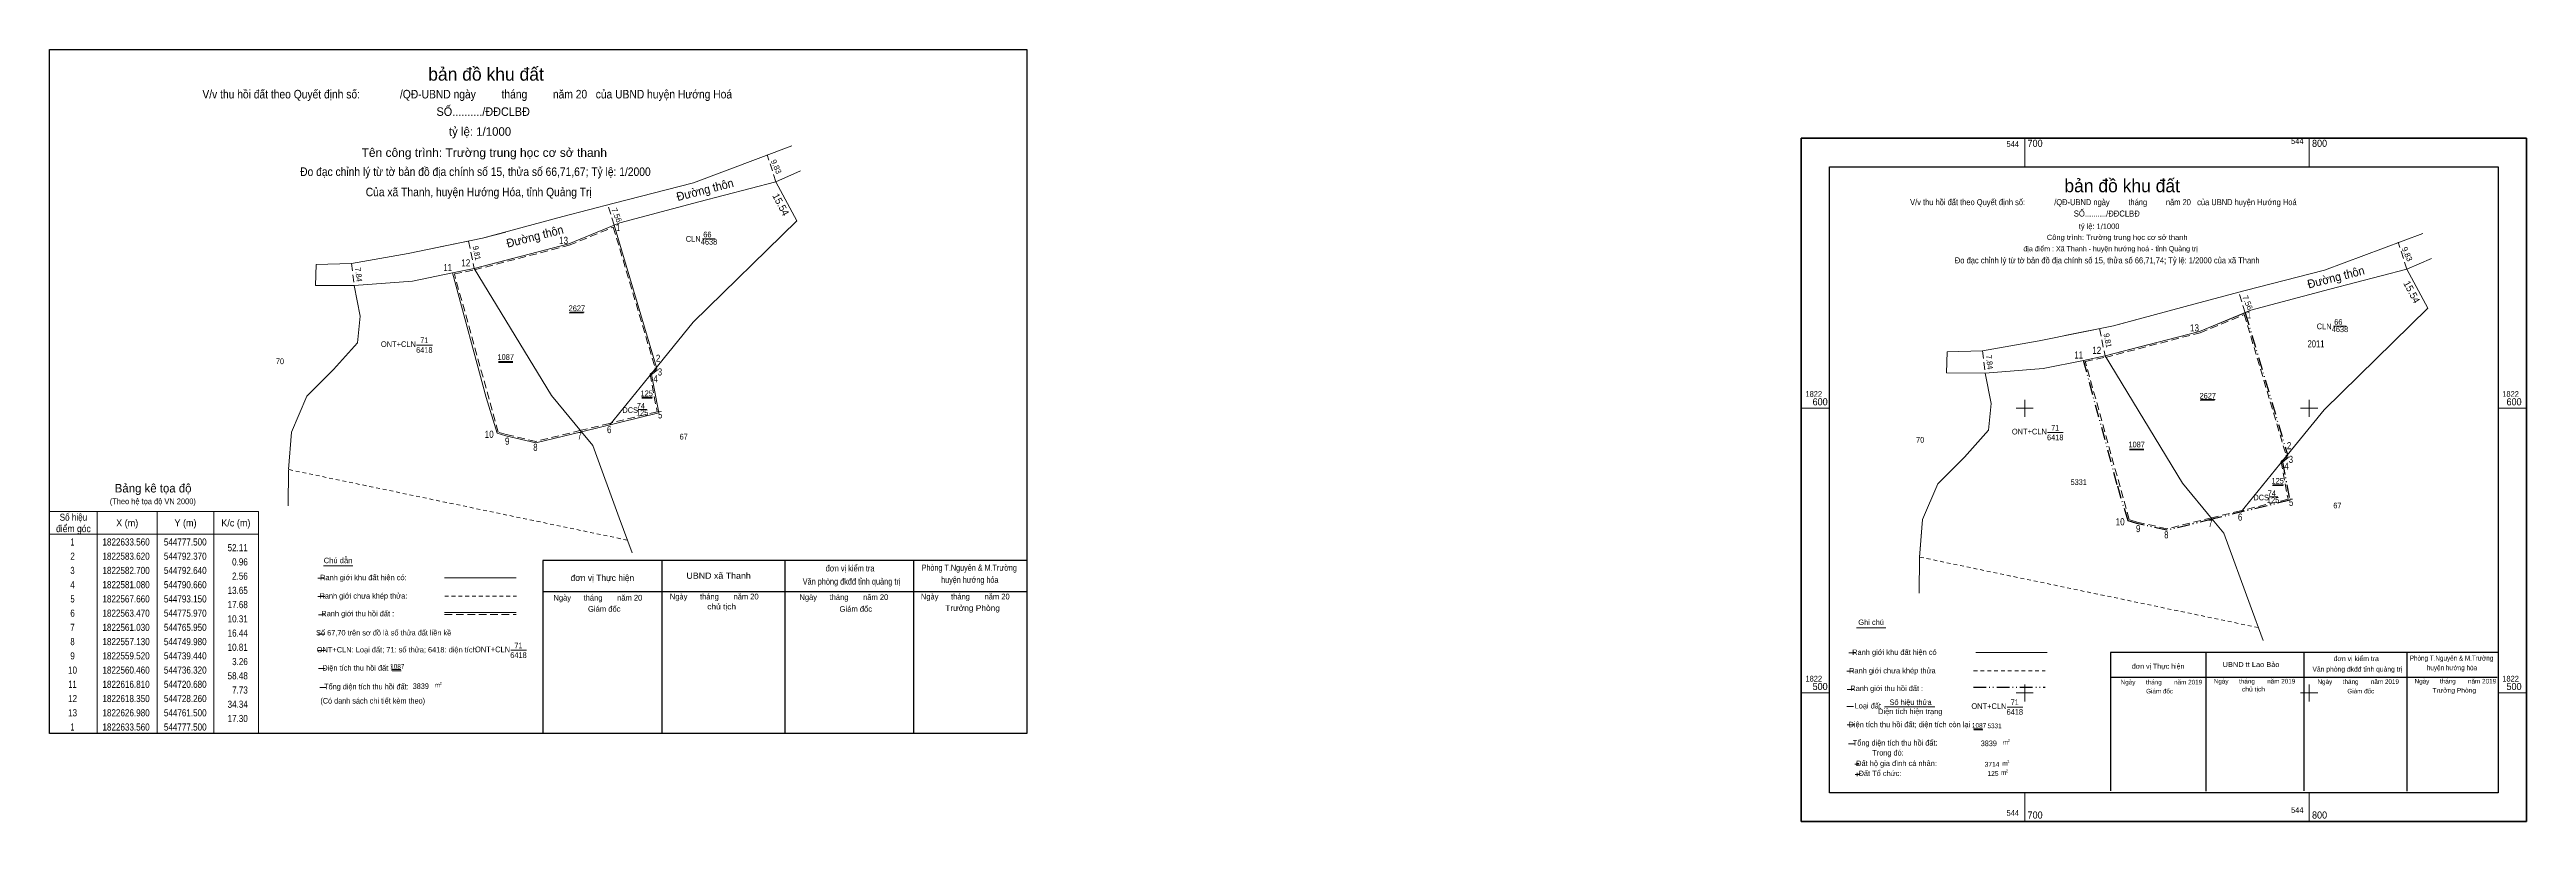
# Model space of a CAD drawing. Header units: metres. Extents: x 544006 to 544876, y 1822455 to 1822726.
import ezdxf
from ezdxf.enums import TextEntityAlignment as Align

# ---------------------------------------------------------------- set-up
doc = ezdxf.new("R2010")
doc.units = ezdxf.units.M
doc.header["$LTSCALE"] = 0.89
for name, pattern in [('DASH_DOUBLE_DOT', [9.2, 5, -1.2, 0.3, -1.2, 0.3, -1.2]), ('MEDIUM_DASHED', [4.5, 3, -1.5]), ('SHORT_DASHED', [2.7, 1.5, -1.2])]:
    doc.linetypes.add(name, pattern=pattern)
for name, color, linetype, lineweight in [('1', 7, 'MEDIUM_DASHED', 13), ('10', 7, 'Continuous', 13), ('13', 7, 'Continuous', 13), ('2', 7, 'Continuous', 13), ('22', 7, 'Continuous', 13), ('28', 7, 'SHORT_DASHED', 13), ('37', 7, 'Continuous', 13), ('63', 7, 'Continuous', 13)]:
    doc.layers.add(name, color=color, linetype=linetype, lineweight=lineweight)

msp = doc.modelspace()

# ---------------------------------------------------------------- linework, layer by layer
at = {"layer": '1'}
for points in [[(544203.87, 1822663.61), (544218.58, 1822614.2), (544218.76, 1822613.6), (544216.8, 1822612), (544219.26, 1822598.75), (544202.54, 1822594.68), (544192.52, 1822592.24), (544176.67, 1822588.36), (544166.26, 1822590.72), (544163.42, 1822591.58), (544148, 1822647.15), (544155.06, 1822648.58), (544188.35, 1822657.22)], [(544777.18, 1822632.89), (544791.89, 1822583.48), (544792.07, 1822582.88), (544790.11, 1822581.28), (544792.57, 1822568.03), (544775.85, 1822563.96), (544765.83, 1822561.52), (544749.98, 1822557.64), (544739.57, 1822560), (544736.73, 1822560.86), (544721.31, 1822616.43), (544728.37, 1822617.86), (544761.66, 1822626.5)]]:
    msp.add_lwpolyline(points, close=True, dxfattribs=at)
at = {"layer": '10'}
for p, q in [((544217.92, 1822612.94), (544202.66, 1822594.19)), ((544213.85, 1822603.54), (544217.58, 1822603.54)), ((544213.91, 1822603.85), (544217.64, 1822603.85)), ((544192.64, 1822591.75), (544196.69, 1822586.85)), ((544205.93, 1822561.55), (544196.69, 1822586.85)), ((544791.23, 1822582.22), (544775.97, 1822563.47)), ((544089.71, 1822578.25), (544089.62, 1822565.7)), ((544787.16, 1822572.82), (544790.89, 1822572.82)), ((544787.22, 1822573.13), (544790.95, 1822573.13)), ((544210.46, 1822549.17), (544205.93, 1822561.55)), ((544765.95, 1822561.03), (544770, 1822556.13)), ((544779.24, 1822530.83), (544770, 1822556.13)), ((544783.77, 1822518.45), (544779.24, 1822530.83)), ((544125.98, 1822508.18), (544129.19, 1822508.18)), ((544126.09, 1822507.73), (544129.3, 1822507.73)), ((544682, 1822487.43), (544685.21, 1822487.43)), ((544682.11, 1822486.98), (544685.32, 1822486.98))]:
    msp.add_line(p, q, dxfattribs=at)
for points in [[(544261.03, 1822679.53), (544268.37, 1822665.83), (544231.95, 1822630.2), (544217.92, 1822612.94)], [(544112.78, 1822643.08), (544114.87, 1822632.34), (544113.94, 1822622.95), (544105.56, 1822613.57), (544096.18, 1822604.2), (544090.73, 1822591.64), (544089.73, 1822578.45)], [(544112.78, 1822643.08), (544114.87, 1822632.34), (544113.94, 1822622.95), (544105.56, 1822613.57), (544096.18, 1822604.2), (544090.73, 1822591.64)], [(544154.95, 1822649.07), (544182.15, 1822604.45), (544192.64, 1822591.75), (544196.69, 1822586.85)], [(544834.34, 1822648.81), (544841.68, 1822635.11), (544805.26, 1822599.48), (544791.23, 1822582.22)], [(544728.26, 1822618.35), (544755.46, 1822573.73), (544765.95, 1822561.03), (544770, 1822556.13)], [(544686.09, 1822612.36), (544688.18, 1822601.62), (544687.25, 1822592.23), (544678.87, 1822582.85), (544669.49, 1822573.48), (544664.04, 1822560.92), (544663.02, 1822547.53), (544662.93, 1822534.98)], [(544686.09, 1822612.36), (544688.18, 1822601.62), (544687.25, 1822592.23), (544678.87, 1822582.85), (544669.49, 1822573.48), (544664.04, 1822560.92), (544663.04, 1822547.73)]]:
    msp.add_lwpolyline(points, dxfattribs=at)
at = {"layer": '13'}
for p, q in [((544212.66, 1822599.6), (544215.69, 1822599.6)), ((544785.97, 1822568.88), (544789, 1822568.88))]:
    msp.add_line(p, q, dxfattribs=at)
at = {"layer": '2', "linetype": 'MEDIUM_DASHED'}
for p, q in [((544261.03, 1822679.53), (544257.97, 1822689.04)), ((544204.19, 1822664.28), (544201.98, 1822671.46)), ((544111.85, 1822650.86), (544112.78, 1822643.08)), ((544153, 1822658.68), (544154.95, 1822649.07)), ((544834.34, 1822648.81), (544831.28, 1822658.32)), ((544777.5, 1822633.56), (544775.29, 1822640.74)), ((544726.31, 1822627.96), (544728.26, 1822618.35)), ((544685.16, 1822620.14), (544686.09, 1822612.36))]:
    msp.add_line(p, q, dxfattribs=at)
at = {"layer": '2'}
for p, q in [((544204.19, 1822664.28), (544219.06, 1822614.34)), ((544235.19, 1822659.54), (544239.67, 1822659.54)), ((544147.37, 1822647.53), (544154.95, 1822649.07)), ((544188.4, 1822633.51), (544193.42, 1822633.51)), ((544188.59, 1822633.73), (544193.61, 1822633.73)), ((544808.5, 1822628.82), (544812.98, 1822628.82)), ((544134.72, 1822622.16), (544140.26, 1822622.16)), ((544163.55, 1822616.39), (544168.6, 1822616.39)), ((544163.55, 1822616.05), (544168.6, 1822616.05)), ((544720.68, 1822616.81), (544728.26, 1822618.35)), ((544219.06, 1822614.34), (544219.33, 1822613.42)), ((544219.84, 1822598.38), (544192.64, 1822591.75)), ((544761.71, 1822602.79), (544766.73, 1822602.79)), ((544761.9, 1822603.01), (544766.92, 1822603.01)), ((544708.03, 1822591.44), (544713.57, 1822591.44)), ((544736.86, 1822585.67), (544741.91, 1822585.67)), ((544736.86, 1822585.33), (544741.91, 1822585.33)), ((544144.52, 1822528.28), (544169.7, 1822528.28)), ((544167.84, 1822514.98), (544173.38, 1822514.98)), ((544693.81, 1822495.01), (544699.35, 1822495.01))]:
    msp.add_line(p, q, dxfattribs=at)
at = {"layer": '2', "linetype": 'DASH_DOUBLE_DOT', "lineweight": 25}
for p, q in [((544777.5, 1822633.56), (544792.37, 1822583.62)), ((544793.15, 1822567.66), (544765.95, 1822561.03)), ((544681.97, 1822502.01), (544707.15, 1822502.01))]:
    msp.add_line(p, q, dxfattribs=at)
at = {"layer": '2', "linetype": 'DASH_DOUBLE_DOT'}
for p, q in [((544166.13, 1822590.24), (544163.01, 1822591.18)), ((544792.37, 1822583.62), (544792.64, 1822582.7))]:
    msp.add_line(p, q, dxfattribs=at)
at = {"layer": '2', "linetype": 'SHORT_DASHED'}
for p, q in [((544144.61, 1822534.01), (544169.79, 1822534.01)), ((544682.06, 1822507.74), (544707.24, 1822507.74))]:
    msp.add_line(p, q, dxfattribs=at)
at = {"layer": '2'}
for points in [[(544163.01, 1822591.18), (544159.21, 1822603.82), (544147.37, 1822647.53)], [(544219.33, 1822613.42), (544217.35, 1822611.8), (544219.84, 1822598.38)], [(544192.64, 1822591.75), (544176.67, 1822587.85), (544166.13, 1822590.24)]]:
    msp.add_lwpolyline(points, dxfattribs=at)
at = {"layer": '2', "linetype": 'DASH_DOUBLE_DOT', "lineweight": 25}
for points in [[(544765.95, 1822561.03), (544749.98, 1822557.13), (544739.44, 1822559.52), (544736.32, 1822560.46), (544732.52, 1822573.1), (544720.68, 1822616.81)], [(544792.64, 1822582.7), (544790.66, 1822581.08), (544793.15, 1822567.66)]]:
    msp.add_lwpolyline(points, dxfattribs=at)
at = {"layer": '22'}
for p, q in [((544261.03, 1822679.53), (544269.64, 1822683.34)), ((544261.03, 1822679.53), (544269.64, 1822683.34)), ((544157.92, 1822659.67), (544140.83, 1822656.22)), ((544186.13, 1822667.29), (544157.92, 1822659.67)), ((544186.13, 1822667.29), (544157.92, 1822659.67)), ((544166.07, 1822661.87), (544157.92, 1822659.67)), ((544099.39, 1822650.52), (544099.19, 1822643.15)), ((544154.95, 1822649.07), (544188.19, 1822657.7)), ((544154.95, 1822649.07), (544170.27, 1822653.05)), ((544834.34, 1822648.81), (544842.95, 1822652.62)), ((544834.34, 1822648.81), (544842.95, 1822652.62)), ((544099.19, 1822643.15), (544112.78, 1822643.08)), ((544099.19, 1822643.15), (544112.78, 1822643.08)), ((544759.44, 1822636.57), (544731.23, 1822628.95)), ((544759.44, 1822636.57), (544731.23, 1822628.95)), ((544731.23, 1822628.95), (544714.14, 1822625.5)), ((544728.26, 1822618.35), (544761.5, 1822626.98)), ((544739.38, 1822631.15), (544731.23, 1822628.95)), ((544672.7, 1822619.8), (544672.5, 1822612.43)), ((544728.26, 1822618.35), (544743.58, 1822622.33)), ((544672.5, 1822612.43), (544686.09, 1822612.36)), ((544672.5, 1822612.43), (544686.09, 1822612.36))]:
    msp.add_line(p, q, dxfattribs=at)
for points in [[(544266.65, 1822692.11), (544232.09, 1822679.2), (544204.16, 1822672.02), (544186.13, 1822667.29)], [(544266.65, 1822692.11), (544232.09, 1822679.2), (544204.16, 1822672.02), (544186.13, 1822667.29)], [(544154.95, 1822649.07), (544188.19, 1822657.7), (544206.2, 1822665.11), (544233.94, 1822672.52), (544261.03, 1822679.53)], [(544206.2, 1822665.11), (544233.94, 1822672.52), (544261.03, 1822679.53)], [(544157.92, 1822659.67), (544131.78, 1822654.39), (544111.85, 1822650.86), (544099.39, 1822650.52)], [(544157.92, 1822659.67), (544131.78, 1822654.39), (544111.85, 1822650.86), (544099.39, 1822650.52)], [(544188.19, 1822657.7), (544204.19, 1822664.28), (544206.2, 1822665.11)], [(544839.96, 1822661.39), (544805.4, 1822648.48), (544777.47, 1822641.3), (544759.44, 1822636.57)], [(544839.96, 1822661.39), (544805.4, 1822648.48), (544777.47, 1822641.3), (544759.44, 1822636.57)], [(544112.78, 1822643.08), (544133.24, 1822644.67), (544147.37, 1822647.53)], [(544728.26, 1822618.35), (544761.5, 1822626.98), (544779.51, 1822634.39), (544807.25, 1822641.8), (544834.34, 1822648.81)], [(544779.51, 1822634.39), (544807.25, 1822641.8), (544834.34, 1822648.81)], [(544761.5, 1822626.98), (544777.5, 1822633.56), (544779.51, 1822634.39)], [(544731.23, 1822628.95), (544705.09, 1822623.67), (544685.16, 1822620.14), (544672.7, 1822619.8)], [(544731.23, 1822628.95), (544705.09, 1822623.67), (544685.16, 1822620.14), (544672.7, 1822619.8)], [(544686.09, 1822612.36), (544706.55, 1822613.95), (544720.68, 1822616.81)]]:
    msp.add_lwpolyline(points, dxfattribs=at)
at = {"layer": '28'}
for p, q in [((544208.81, 1822553.67), (544089.73, 1822578.45)), ((544782.12, 1822522.95), (544663.04, 1822547.73))]:
    msp.add_line(p, q, dxfattribs=at)
at = {"layer": '37', "lineweight": 25}
for p, q in [((544349.2, 1822546.52), (544179.11, 1822546.52)), ((544179.11, 1822546.52), (544179.11, 1822485.73)), ((544220.97, 1822546.73), (544220.97, 1822485.73)), ((544264.14, 1822546.74), (544264.14, 1822485.74)), ((544309.35, 1822546.52), (544309.35, 1822485.73)), ((544349.11, 1822535.51), (544179.11, 1822535.51)), ((544866.21, 1822514.25), (544730.14, 1822514.25)), ((544730.14, 1822514.25), (544730.14, 1822465.62)), ((544763.63, 1822514.42), (544763.63, 1822465.45)), ((544798.16, 1822514.43), (544798.16, 1822465.63)), ((544834.33, 1822514.25), (544834.33, 1822465.45)), ((544866.14, 1822505.44), (544730.14, 1822505.44))]:
    msp.add_line(p, q, dxfattribs=at)
at = {"layer": '37'}
for p, q in [((544102.38, 1822540.32), (544100.02, 1822540.32)), ((544101.96, 1822544.6), (544112.27, 1822544.6)), ((544144.58, 1822540.47), (544169.76, 1822540.47)), ((544102.41, 1822533.86), (544100.05, 1822533.86)), ((544102.43, 1822520.69), (544100.06, 1822520.69)), ((544102.56, 1822527.45), (544100.19, 1822527.45)), ((544640.86, 1822522.89), (544651.17, 1822522.89)), ((544102.46, 1822514.95), (544100.09, 1822514.95)), ((544640.57, 1822514.06), (544638.21, 1822514.06)), ((544682.77, 1822514.21), (544707.95, 1822514.21)), ((544102.58, 1822508.54), (544100.22, 1822508.54)), ((544639.86, 1822507.59), (544637.5, 1822507.59)), ((544103.01, 1822501.86), (544100.66, 1822501.86)), ((544639.85, 1822495.18), (544637.48, 1822495.18)), ((544640.01, 1822501.18), (544637.64, 1822501.18)), ((544650.71, 1822495.07), (544668.43, 1822495.07)), ((544639.97, 1822488.77), (544637.61, 1822488.77)), ((544640.4, 1822482.09), (544638.05, 1822482.09)), ((544640.25, 1822475), (544641.86, 1822475)), ((544640.39, 1822471.37), (544641.99, 1822471.37)), ((544640.99, 1822475.58), (544640.99, 1822474.41)), ((544641.11, 1822471.95), (544641.11, 1822470.77))]:
    msp.add_line(p, q, dxfattribs=at)
at = {"layer": '37', "linetype": 'MEDIUM_DASHED'}
msp.add_line((544144.58, 1822527.56), (544169.76, 1822527.56), dxfattribs=at)
at = {"layer": '37'}
msp.add_lwpolyline([(544866.38, 1822464.86), (544631.44, 1822464.86), (544631.44, 1822684.8), (544866.38, 1822684.8)], close=True, dxfattribs=at)
at = {"layer": '37', "lineweight": 25}
msp.add_lwpolyline([(544349.2, 1822546.52), (544349.2, 1822485.73), (544179.11, 1822485.73)], dxfattribs=at)
at = {"layer": '63'}
for p, q in [((544700, 1822684.8), (544700, 1822694.8)), ((544800, 1822684.8), (544800, 1822694.8)), ((544621.44, 1822600), (544631.44, 1822600)), ((544697, 1822600), (544703, 1822600)), ((544700, 1822597), (544700, 1822603)), ((544797, 1822600), (544803, 1822600)), ((544800, 1822597), (544800, 1822603)), ((544866.38, 1822600), (544876.38, 1822600)), ((544022.49, 1822563.73), (544022.49, 1822485.73)), ((544043.49, 1822563.73), (544043.49, 1822485.73)), ((544063.49, 1822563.73), (544063.49, 1822485.73)), ((544005.69, 1822555.73), (544079.09, 1822555.73)), ((544700, 1822497), (544700, 1822503)), ((544800, 1822497), (544800, 1822503)), ((544621.44, 1822500), (544631.44, 1822500)), ((544697, 1822500), (544703, 1822500)), ((544797, 1822500), (544803, 1822500)), ((544866.38, 1822500), (544876.38, 1822500)), ((544700, 1822454.86), (544700, 1822464.86)), ((544800, 1822454.86), (544800, 1822464.86))]:
    msp.add_line(p, q, dxfattribs=at)
at = {"layer": '63', "lineweight": 25}
for points in [[(544005.69, 1822725.97), (544349.2, 1822725.97), (544349.2, 1822485.73), (544005.69, 1822485.73)], [(544631.44, 1822464.86), (544631.44, 1822684.8), (544866.38, 1822684.8), (544866.38, 1822464.86)]]:
    msp.add_lwpolyline(points, close=True, dxfattribs=at)
at = {"layer": '63', "lineweight": 40}
msp.add_lwpolyline([(544621.44, 1822454.86), (544621.44, 1822694.8), (544876.38, 1822694.8), (544876.38, 1822454.86)], close=True, dxfattribs=at)
at = {"layer": '63'}
msp.add_lwpolyline([(544005.69, 1822563.73), (544079.09, 1822563.73), (544079.09, 1822485.73), (544005.69, 1822485.73)], close=True, dxfattribs=at)

# ---------------------------------------------------------------- texts
at = {"layer": '1'}
for s, height, width, p in [('70', 2, 0.85, (544086.69, 1822615.48)), ('2011', 2.5, 0.8, (544802.405, 1822621.35)), ('DCS', 2, 0.85, (544209.8, 1822598.35)), ('125', 2, 0.85, (544214.005, 1822597.44)), ('74', 2, 0.85, (544213.57, 1822599.84)), ('67', 2, 0.8, (544228.615, 1822589.01)), ('70', 2, 0.85, (544663.26, 1822587.9)), ('DCS', 2, 0.85, (544783.11, 1822567.63)), ('125', 2, 0.85, (544787.315, 1822566.72)), ('74', 2, 0.85, (544786.88, 1822569.12)), ('67', 2, 0.8, (544809.925, 1822564.82))]:
    msp.add_text(s, height=height, dxfattribs=dict(at, width=width)).set_placement(p, align=Align.CENTER)
at = {"layer": '10', "width": 0.95}
for p in [(544236.46, 1822675.284), (544176.68, 1822658.904), (544809.77, 1822644.564)]:
    msp.add_text('Đường thôn', height=3, rotation=14.289, dxfattribs=at).set_placement(p, align=Align.CENTER)
at = {"layer": '10'}
for p in [(544261.64, 1822670.97), (544834.953, 1822640.245)]:
    msp.add_text('15.54', height=2.5, rotation=298.181, dxfattribs=at).set_placement(p, align=Align.CENTER)
for s, width, p in [('1087', 0.9, (544127.935, 1822508.49)), ('1087', 0.9, (544683.965, 1822487.76)), ('5331', 0.85, (544689.41, 1822487.61))]:
    msp.add_text(s, height=1.64, dxfattribs=dict(at, width=width)).set_placement(p, align=Align.CENTER)
at = {"layer": '2'}
for s, rotation, p in [('9.83', 293.891, (544260.228, 1822684.45)), ('7.56', 292.416, (544204.124, 1822667.441)), ('9.83', 293.891, (544833.537, 1822653.73)), ('7.56', 292.416, (544777.434, 1822636.721))]:
    msp.add_text(s, height=2, rotation=rotation, dxfattribs=at).set_placement(p, align=Align.CENTER)
for s, width, p in [('CLN', 0.95, (544231.965, 1822658.47)), ('4638', 0.85, (544237.505, 1822657.45)), ('66', 0.85, (544236.945, 1822660.01)), ('2627', 0.9, (544191.055, 1822634.09)), ('71', 0.75, (544137.41, 1822622.86)), ('CLN', 0.95, (544805.275, 1822627.75)), ('4638', 0.85, (544810.815, 1822626.73)), ('66', 0.85, (544810.255, 1822629.29)), ('ONT+CLN', 0.95, (544128.33, 1822621.5)), ('6418', 0.85, (544137.435, 1822619.46)), ('1087', 0.9, (544166.045, 1822616.97)), ('125', 0.85, (544215.61, 1822604.22)), ('2627', 0.85, (544764.365, 1822603.37)), ('ONT+CLN', 0.95, (544701.64, 1822590.78)), ('6418', 0.85, (544710.745, 1822588.74)), ('71', 0.75, (544710.72, 1822592.14)), ('1087', 0.85, (544739.355, 1822586.25)), ('5331', 0.8, (544718.99, 1822573.04)), ('125', 0.85, (544788.925, 1822573.5)), ('ONT+CLN', 0.95, (544161.42, 1822514.29)), ('6418', 0.85, (544170.525, 1822512.25)), ('71', 0.75, (544170.5, 1822515.65)), ('ONT+CLN', 0.95, (544687.42, 1822494.35)), ('6418', 0.85, (544696.525, 1822492.31)), ('71', 0.75, (544696.5, 1822495.71))]:
    msp.add_text(s, height=2, dxfattribs=dict(at, width=width)).set_placement(p, align=Align.CENTER)
at = {"layer": '2', "width": 0.9}
for s, rotation, p in [('9.81', 281.47, (544154.896, 1822654.324)), ('7.84', 276.817, (544113.341, 1822646.799)), ('9.81', 281.47, (544728.206, 1822623.604)), ('7.84', 276.817, (544686.652, 1822616.074))]:
    msp.add_text(s, height=2, rotation=rotation, dxfattribs=at).set_placement(p, align=Align.CENTER)
at = {"layer": '37'}
for s, height, p in [('bản đồ khu đất', 4.593, (544159.125, 1822715.05)), ('tỷ lệ: 1/1000', 3, (544157.015, 1822695.69)), ('bản đồ khu đất', 4.593, (544734.265, 1822675.86)), ('tỷ lệ: 1/1000', 1.96, (544726.16, 1822662.91)), ('địa điểm : Xã Thanh - huyện hướng hoá - tỉnh Quảng trị', 1.8, (544730.2, 1822655.12)), ('Bảng kê tọa độ', 3, (544042.11, 1822570.41)), ('đơn vị Thực hiện', 2.214, (544200.03, 1822539.31)), ('Giám đốc', 1.996, (544200.685, 1822528.49)), ('Giám đốc', 1.996, (544289.115, 1822528.49)), ('Ghi chú', 1.897, (544646.015, 1822523.87)), ('đơn vị Thực hiện', 1.771, (544746.885, 1822508.48)), ('Giám đốc', 1.596, (544747.41, 1822499.83)), ('Giám đốc', 1.596, (544818.15, 1822499.83))]:
    msp.add_text(s, height=height, dxfattribs=at).set_placement(p, align=Align.CENTER)
for s, height, width, p in [(' V/v thu hồi đất theo Quyết định số:              /QĐ-UBND ngày         tháng         năm 20   của UBND huyện Hướng Hoá ', 3, 0.9, (544152.52, 1822708.81)), ('SỐ........../ĐĐCLBĐ', 3, 0.95, (544158.135, 1822702.68)), ('Tên công trình: Trường trung học cơ sở thanh', 3, 1.05, (544158.51, 1822688.29)), ('Đo đạc chỉnh lý từ tờ bản đồ địa chính số 15, thửa số 66,71,67; Tỷ lệ: 1/2000 ', 3, 0.9, (544155.895, 1822681.58)), ('Của xã Thanh, huyện Hướng Hóa, tỉnh Quảng Trị', 3, 0.9, (544156.565, 1822674.45)), (' V/v thu hồi đất theo Quyết định số:              /QĐ-UBND ngày         tháng         năm 20   của UBND huyện Hướng Hoá ', 2.12, 0.9, (544727.655, 1822671.32)), ('SỐ........../ĐĐCLBĐ', 2.119, 0.95, (544728.85, 1822667.32)), ('Công trình: Trường trung học cơ sở thanh', 1.8, 1.1, (544732.515, 1822659.12)), ('Đo đạc chỉnh lý từ tờ bản đồ địa chính số 15, thửa số 66,71,74; Tỷ lệ: 1/2000 của xã Thanh', 2.13, 0.9, (544729, 1822650.87)), ('(Theo hệ tọa độ VN 2000)', 2, 0.9, (544041.995, 1822566.29)), ('Chú dẫn', 1.9, 1.05, (544107.11, 1822545.57)), ('Ranh giới khu đất hiện có:', 1.9, 0.9, (544115.995, 1822539.59)), ('UBND xã Thanh', 2.212, 1.05, (544240.885, 1822540.08)), ('Văn phòng đkđđ tỉnh quảng trị', 2.214, 0.8, (544287.615, 1822538.04)), ('đơn vị kiểm tra', 2.214, 0.85, (544287.11, 1822542.67)), ('Phòng T.Nguyên & M.Trường ', 2.214, 0.75, (544329.355, 1822542.88)), ('huyện hướng hóa', 2.214, 0.75, (544329.175, 1822538.64)), ('Ranh giới thu hồi đất :', 1.896, 0.9, (544114.04, 1822526.91)), ('Ranh giới chưa khép thửa:', 1.9, 0.85, (544116.02, 1822533.12)), ('Ngày      tháng       năm 20', 2.025, 0.9, (544198.435, 1822532.42)), ('Ngày      tháng       năm 20', 2.025, 0.9, (544239.345, 1822532.83)), ('chủ tịch', 1.996, 1.1, (544241.96, 1822529.34)), ('Ngày      tháng       năm 20', 2.025, 0.9, (544284.905, 1822532.63)), ('Ngày      tháng       năm 20', 2.025, 0.9, (544327.595, 1822532.83)), ('Trưởng Phòng', 1.996, 1.1, (544330.165, 1822528.82)), ('Số 67,70 trên sơ đồ là số thửa đất liền kề', 1.9, 0.85, (544123.145, 1822520.18)), ('ONT+CLN: Loại đất; 71: số thửa; 6418: diện tích', 1.9, 0.9, (544127.73, 1822514.22)), ('Ranh giới khu đất hiện có', 1.896, 0.9, (544654.195, 1822513.34)), ('UBND tt Lao Bảo', 1.771, 1.1, (544779.57, 1822509.1)), ('đơn vị kiểm tra', 1.771, 0.85, (544816.55, 1822511.17)), ('Phòng T.Nguyên & M.Trường ', 1.771, 0.75, (544850.345, 1822511.34)), ('Diện tích thu hồi đất :', 1.9, 0.9, (544113.895, 1822507.84)), ('Tổng diện tích thu hồi đất:', 1.968, 0.9, (544117.065, 1822501.23)), ('m', 1.64, 0.9, (544142.06, 1822501.92)), ('2', 0.984, 0.8, (544143.225, 1822502.87)), ('Ranh giới chưa khép thửa', 1.9, 0.9, (544653.485, 1822506.87)), ('Ranh giới thu hồi đất :', 1.896, 0.9, (544651.51, 1822500.66)), ('Ngày      tháng       năm 2019', 1.618, 0.9, (544748.06, 1822502.98)), ('Ngày      tháng       năm 2019', 1.618, 0.9, (544780.79, 1822503.31)), ('chủ tịch', 1.596, 1.1, (544780.43, 1822500.51)), ('Văn phòng đkđđ tỉnh quảng trị', 1.771, 0.8, (544816.95, 1822507.47)), ('Ngày      tháng       năm 2019', 1.618, 0.9, (544817.24, 1822503.15)), ('Ngày      tháng       năm 2019', 1.618, 0.9, (544851.39, 1822503.31)), ('huyện hướng hóa', 1.771, 0.75, (544850.2, 1822507.95)), ('(Có danh sách chi tiết kèm theo)', 1.97, 0.85, (544119.3, 1822496.25)), ('Loại đất', 1.897, 0.9, (544644.85, 1822494.53)), ('Diện tích hiện trạng', 1.896, 0.9, (544659.77, 1822492.56)), ('Số hiệu thửa', 1.897, 0.85, (544659.88, 1822495.79)), ('Trưởng Phòng', 1.596, 1.1, (544850.995, 1822500.09)), ('Diện tích thu hồi đất; diện tích còn lại :', 1.897, 0.9, (544660.175, 1822487.96)), ('Tổng diện tích thu hồi đất:', 1.968, 0.9, (544654.465, 1822481.48)), ('Đất hộ gia đình cá nhân:', 1.896, 0.9, (544654.955, 1822474.32)), ('Trong đó:', 1.968, 0.9, (544651.95, 1822478)), ('m', 1.64, 0.9, (544693.25, 1822481.84)), ('2', 0.984, 0.8, (544694.255, 1822475.36)), ('2', 0.984, 0.8, (544694.415, 1822482.79)), ('Đất Tổ chức:', 1.896, 0.9, (544649.135, 1822470.79)), ('m', 1.64, 0.9, (544692.63, 1822471.18)), ('m', 1.64, 0.9, (544693.08, 1822474.4)), ('2', 0.984, 0.8, (544693.795, 1822472.13))]:
    msp.add_text(s, height=height, dxfattribs=dict(at, width=width)).set_placement(p, align=Align.CENTER)
at = {"layer": '37', "width": 0.85}
for s, height, p in [('3839', 1.97, (544133.35, 1822501.38)), ('3839', 1.97, (544684.54, 1822481.3)), ('3714', 1.71, (544685.92, 1822474.06)), ('125', 1.71, (544686.92, 1822470.85))]:
    msp.add_text(s, height=height, dxfattribs=at).set_placement(p)
at = {"layer": '63'}
for s, height, width, p in [('544', 2, 0.95, (544698, 1822691.8)), ('544', 2, 0.95, (544798, 1822692.8)), (' 13', 2.5, 0.85, (544187.96, 1822657.7)), (' 1', 2.5, 0.75, (544206.27, 1822662.24)), (' 11', 2.5, 0.8, (544147.14, 1822648.15)), (' 12', 2.5, 0.85, (544153.59, 1822649.8)), (' 1', 2.5, 0.75, (544779.58, 1822631.52)), (' 13', 2.5, 0.85, (544761.27, 1822626.98)), (' 2', 2.5, 0.85, (544220.41, 1822616.31)), (' 11', 2.5, 0.8, (544720.45, 1822617.43)), (' 12', 2.5, 0.85, (544726.9, 1822619.08)), (' 4', 2.5, 0.85, (544219.52, 1822609.11)), (' 3', 2.5, 0.8, (544221.01, 1822611.49)), (' 5', 2.5, 0.8, (544221.08, 1822596.4)), (' 10', 2.5, 0.85, (544161.82, 1822589.59)), (' 9', 2.5, 0.85, (544167.37, 1822587.19)), (' 7', 2.5, 0.8, (544192.75, 1822589.04)), (' 6', 2.5, 0.85, (544203.22, 1822591.25)), (' 8', 2.5, 0.8, (544177.23, 1822585.02)), (' 4', 2.5, 0.85, (544792.83, 1822578.39)), (' 2', 2.5, 0.85, (544793.72, 1822585.59)), (' 3', 2.5, 0.8, (544794.32, 1822580.77)), (' 5', 2.5, 0.8, (544794.39, 1822565.68)), (' 10', 2.5, 0.85, (544735.13, 1822558.87)), (' 9', 2.5, 0.85, (544740.68, 1822556.47)), (' 8', 2.5, 0.8, (544750.54, 1822554.3)), (' 7', 2.5, 0.8, (544766.06, 1822558.32)), (' 6', 2.5, 0.85, (544776.53, 1822560.53)), ('52.11', 2.5, 0.85, (544075.39, 1822549.77)), ('0.96', 2.5, 0.85, (544075.39, 1822544.77)), ('13.65', 2.5, 0.85, (544075.39, 1822534.77)), ('2.56', 2.5, 0.85, (544075.39, 1822539.77)), ('17.68', 2.5, 0.85, (544075.39, 1822529.77)), ('10.31', 2.5, 0.85, (544075.39, 1822524.77)), ('16.44', 2.5, 0.85, (544075.39, 1822519.77)), ('10.81', 2.5, 0.85, (544075.39, 1822514.77)), ('3.26', 2.5, 0.85, (544075.39, 1822509.77)), ('58.48', 2.5, 0.85, (544075.39, 1822504.77)), ('7.73', 2.5, 0.85, (544075.39, 1822499.77)), ('34.34', 2.5, 0.85, (544075.39, 1822494.77)), ('17.30', 2.5, 0.85, (544075.39, 1822489.77)), ('544', 2, 0.95, (544698, 1822456.86)), ('544', 2, 0.95, (544798, 1822457.86))]:
    msp.add_text(s, height=height, dxfattribs=dict(at, width=width)).set_placement(p, align=Align.RIGHT)
at = {"layer": '63', "width": 0.95}
for s, height, p in [('700', 2.5, (544701, 1822691.8)), ('800', 2.5, (544801, 1822691.8)), ('1822', 2, (544622.94, 1822604)), ('600', 2.5, (544625.44, 1822601)), ('1822', 2, (544867.88, 1822604)), ('600', 2.5, (544869.38, 1822601)), ('1822', 2, (544622.94, 1822504)), ('500', 2.5, (544625.44, 1822501)), ('1822', 2, (544867.88, 1822504)), ('500', 2.5, (544869.38, 1822501)), ('700', 2.5, (544701, 1822455.86)), ('800', 2.5, (544801, 1822455.86))]:
    msp.add_text(s, height=height, dxfattribs=at).set_placement(p)
at = {"layer": '63'}
for s, width, p in [('Số hiệu', 0.85, (544014.09, 1822560.47)), ('điểm góc', 0.9, (544014.09, 1822556.47)), ('X (m)', 0.95, (544032.99, 1822558.47)), ('Y (m)', 0.95, (544053.485, 1822558.47)), ('K/c (m)', 0.95, (544071.19, 1822558.47)), (' 2', 0.85, (544013.39, 1822546.77)), (' 1', 0.75, (544013.385, 1822551.77)), ('1822633.560', 0.85, (544032.59, 1822551.77)), ('1822583.620', 0.85, (544032.59, 1822546.77)), ('544777.500', 0.85, (544053.395, 1822551.77)), ('544792.370', 0.85, (544053.395, 1822546.77)), (' 4', 0.85, (544013.385, 1822536.77)), (' 3', 0.8, (544013.39, 1822541.77)), ('1822582.700', 0.85, (544032.59, 1822541.77)), ('1822581.080', 0.85, (544032.59, 1822536.77)), ('544792.640', 0.85, (544053.395, 1822541.77)), ('544790.660', 0.85, (544053.395, 1822536.77)), (' 5', 0.8, (544013.39, 1822531.77)), (' 6', 0.85, (544013.39, 1822526.77)), ('1822567.660', 0.85, (544032.59, 1822531.77)), ('1822563.470', 0.85, (544032.59, 1822526.77)), ('544793.150', 0.85, (544053.395, 1822531.77)), ('544775.970', 0.85, (544053.395, 1822526.77)), (' 7', 0.8, (544013.39, 1822521.77)), ('1822561.030', 0.85, (544032.59, 1822521.77)), ('544765.950', 0.85, (544053.395, 1822521.77)), (' 9', 0.85, (544013.385, 1822511.77)), (' 8', 0.8, (544013.39, 1822516.77)), ('1822557.130', 0.85, (544032.59, 1822516.77)), ('1822559.520', 0.85, (544032.59, 1822511.77)), ('544749.980', 0.85, (544053.395, 1822516.77)), ('544739.440', 0.85, (544053.395, 1822511.77)), (' 10', 0.85, (544013.385, 1822506.77)), (' 11', 0.8, (544013.385, 1822501.77)), ('1822560.460', 0.85, (544032.59, 1822506.77)), ('1822616.810', 0.85, (544032.59, 1822501.77)), ('544736.320', 0.85, (544053.395, 1822506.77)), ('544720.680', 0.85, (544053.395, 1822501.77)), (' 12', 0.85, (544013.39, 1822496.77)), (' 13', 0.85, (544013.39, 1822491.77)), ('1822618.350', 0.85, (544032.59, 1822496.77)), ('1822626.980', 0.85, (544032.59, 1822491.77)), ('544728.260', 0.85, (544053.395, 1822496.77)), ('544761.500', 0.85, (544053.395, 1822491.77)), (' 1', 0.75, (544013.385, 1822486.77)), ('1822633.560', 0.85, (544032.59, 1822486.77)), ('544777.500', 0.85, (544053.395, 1822486.77))]:
    msp.add_text(s, height=2.5, dxfattribs=dict(at, width=width)).set_placement(p, align=Align.CENTER)

doc.saveas('drawing.dxf')
